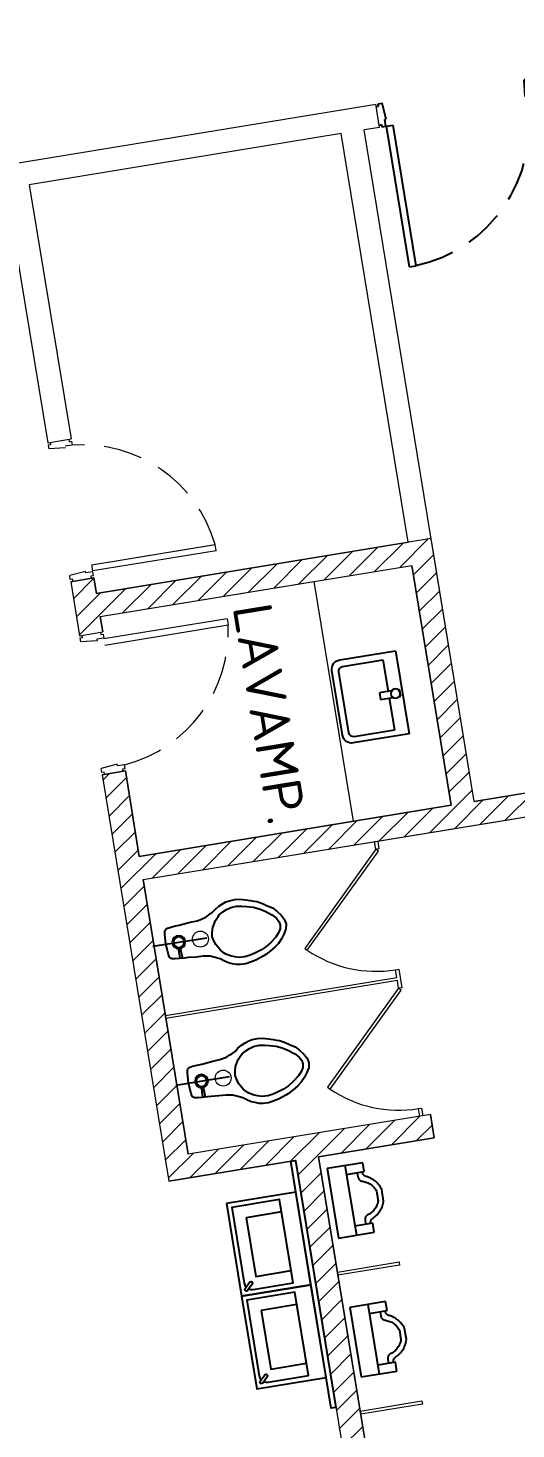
# Model space of a CAD drawing. Header units: metres. Extents: x 2 to 659295185, y -28 to 1124222152.
# Drawn here: x 655629.37 to 655632.49, y 1126381.87 to 1126390.82 of the extents above; entities that cross this region are included whole.
import ezdxf

# ---------------------------------------------------------------- set-up
doc = ezdxf.new("R2010")
doc.units = ezdxf.units.M
doc.header["$MEASUREMENT"] = 0
for name, pattern in [('CCSM_C1_CUERPO EL$0$CONTINUA', [0]), ('CCSM_C1_CUERPO EL$0$HIDDEN', [0.375, 0.25, -0.125]), ('DASHDOT', [1, 0.5, -0.25, 0, -0.25])]:
    doc.linetypes.add(name, pattern=pattern)
doc.layers.get('0').update_dxf_attribs({"linetype": 'CONTINUOUS'})
for name, color, linetype in [('CCSM_C1_CUERPO EL$0$A-PARED', 2, 'CCSM_C1_CUERPO EL$0$CONTINUA'), ('CCSM_C1_CUERPO EL$0$A-PUERTA', 5, 'CCSM_C1_CUERPO EL$0$CONTINUA'), ('CCSM_C1_CUERPO EL$0$A-SANITARIOS', 3, 'CONTINUOUS'), ('CCSM_C1_CUERPO EL$0$A-TEXTOS AREAS', 7, 'CCSM_C1_CUERPO EL$0$CONTINUA'), ('CCSM_C1_CUERPO EL$0$A_PAREDES DE SERVICIO', 2, 'CCSM_C1_CUERPO EL$0$CONTINUA')]:
    doc.layers.add(name, color=color, linetype=linetype)
doc.layers.add('LOCALES ASIGNADOS', color=41, linetype='DASHDOT', lineweight=0)
doc.styles.add('CCSM_C1_CUERPO EL$0$Standard', font='txt_____.ttf')

# ---------------------------------------------------------------- blocks, each defined once
blk = doc.blocks.new('CCSM_C1_CUERPO EL$0$P.Der 100.15')
for p, q in [((-0.045, 0.91), (-0.085, 0.91)), ((-0.085, 0), (-0.085, 0.91)), ((-0.045, 0.91), (-0.045, 0)), ((-0.985, -0.015), (-0.985, 0)), ((-0.985, 0), (-0.96, 0)), ((-0.96, 0), (-0.96, -0.045)), ((-0.04, 0), (-0.04, -0.045)), ((-0.015, 0), (-0.04, 0)), ((-0.015, -0.015), (-0.015, 0)), ((-1, -0.015), (-0.985, -0.015)), ((-0.96, -0.045), (-0.95, -0.045)), ((-0.95, -0.045), (-0.96, -0.15)), ((-0.045, 0), (-0.085, 0)), ((-0.05, -0.045), (-0.04, -0.15)), ((-0.04, -0.045), (-0.05, -0.045)), ((0, -0.015), (-0.015, -0.015)), ((-1, -0.135), (-0.985, -0.135)), ((-0.985, -0.135), (-0.985, -0.15)), ((-0.985, -0.15), (-0.96, -0.15)), ((-0.015, -0.15), (-0.04, -0.15)), ((0, -0.135), (-0.015, -0.135)), ((-0.015, -0.135), (-0.015, -0.15))]:
    blk.add_line(p, q)
at = {"color": 8, "linetype": 'CCSM_C1_CUERPO EL$0$HIDDEN'}
blk.add_arc((-0.045, 0), 0.91, 92.51931, 180, dxfattribs=at)
blk = doc.blocks.new('CCSM_C1_CUERPO EL$0$water')
at = {"linetype": 'Continuous'}
for p, q in [((-2.85, 24.95), (-3.68, 24.13)), ((-1.78, 25.69), (-2.85, 24.95)), ((-1.32, 24.58), (-2.23, 23.76)), ((-0.83, 26.23), (-1.78, 25.69)), ((-0.56, 25.01), (-1.32, 24.58)), ((0.24, 26.46), (-0.83, 26.23)), ((0.23, 25.12), (-0.56, 25.01)), ((1.01, 24.99), (0.23, 25.12)), ((1.3, 26.21), (0.24, 26.46)), ((1.76, 24.55), (1.01, 24.99)), ((2.24, 25.65), (1.3, 26.21)), ((2.65, 23.72), (1.76, 24.55)), ((3.29, 24.89), (2.24, 25.65)), ((4.11, 24.06), (3.29, 24.89)), ((-5, 22.17), (-5.64, 21.04)), ((-4.36, 23.23), (-5, 22.17)), ((-3.98, 21.3), (-4.54, 20.12)), ((-3.68, 24.13), (-4.36, 23.23)), ((-3.26, 22.43), (-3.98, 21.3)), ((-2.23, 23.76), (-3.26, 22.43)), ((3.67, 22.37), (2.65, 23.72)), ((4.36, 21.22), (3.67, 22.37)), ((4.85, 22.91), (4.11, 24.06)), ((5.4, 22.08), (4.85, 22.91)), ((6.01, 20.93), (5.4, 22.08)), ((-6.49, 18.72), (-6.77, 17.5)), ((-6.12, 19.7), (-6.49, 18.72)), ((-5.92, 20.41), (-6.12, 19.7)), ((-5.64, 21.04), (-5.92, 20.41)), ((-4.95, 18.71), (-5.24, 17.69)), ((-4.54, 20.12), (-4.95, 18.71)), ((4.9, 20.04), (4.36, 21.22)), ((5.29, 18.61), (4.9, 20.04)), ((5.55, 17.59), (5.29, 18.61)), ((6.21, 20.3), (6.01, 20.93)), ((6.48, 19.59), (6.21, 20.3)), ((6.74, 18.6), (6.48, 19.59)), ((7.09, 17.38), (6.74, 18.6)), ((-6.77, 17.5), (-6.94, 16.44)), ((-6.94, 16.44), (-6.87, 15.26)), ((-6.87, 15.26), (-6.76, 14.43)), ((-5.24, 17.69), (-5.4, 16.51)), ((-5.4, 16.51), (-5.34, 15.25)), ((-5.34, 15.25), (-5.07, 14.3)), ((5.7, 16.41), (5.55, 17.59)), ((5.61, 15.15), (5.7, 16.41)), ((7.23, 16.31), (7.09, 17.38)), ((7.14, 15.13), (7.23, 16.31)), ((-6.76, 14.43), (-6.45, 13.6)), ((-6.45, 13.6), (-6.11, 12.77)), ((-6.11, 12.77), (-5.56, 11.86)), ((-5.07, 14.3), (-4.72, 13.43)), ((-4.72, 13.43), (-4.22, 12.52)), ((-4.22, 12.52), (-3.95, 12.2)), ((-3.95, 12.2), (-3.16, 11.49)), ((4.16, 12.13), (4.44, 12.44)), ((4.44, 12.44), (4.96, 13.34)), ((4.96, 13.34), (5.32, 14.2)), ((5.32, 14.2), (5.61, 15.15)), ((5.77, 11.76), (6.33, 12.66)), ((6.33, 12.66), (6.7, 13.48)), ((6.7, 13.48), (7.02, 14.31)), ((7.02, 14.31), (7.14, 15.13)), ((-5.56, 11.86), (-5.02, 11.11)), ((-5.02, 11.11), (-4.63, 10.32)), ((-4.63, 10.32), (-4.44, 9.88)), ((-4.44, 9.88), (-4.28, 9.57)), ((-4.28, 9.57), (-4.09, 9.05)), ((-3.16, 11.49), (-1.79, 10.65)), ((-1.79, 10.65), (-0.73, 10.36)), ((-0.73, 10.36), (0.09, 10.2)), ((0.09, 10.2), (0.92, 10.35)), ((0.92, 10.35), (1.99, 10.61)), ((1.99, 10.61), (3.37, 11.43)), ((3.37, 11.43), (4.16, 12.13)), ((4.25, 8.98), (4.46, 9.49)), ((4.46, 9.49), (4.62, 9.8)), ((4.62, 9.8), (4.82, 10.23)), ((4.82, 10.23), (5.22, 11.02)), ((5.22, 11.02), (5.77, 11.76)), ((-4.09, 9.05), (-4.02, 8.58)), ((-4.02, 8.58), (-3.83, 7.59)), ((-3.83, 7.59), (-3.77, 6.02)), ((0, -2.83), (0, 8.98)), ((3.87, 5.95), (3.97, 7.52)), ((3.97, 7.52), (4.17, 8.51)), ((4.17, 8.51), (4.25, 8.98)), ((-3.77, 6.02), (-3.62, 4.36)), ((-3.62, 4.36), (-3.59, 3.54)), ((-3.59, 3.54), (-3.52, 2.47)), ((-1.67, 2.97), (-3.48, 3.1)), ((-3.48, 3.1), (-3.48, 2.55)), ((-1.35, 3.08), (-1.36, 2.45)), ((-1.15, 3.08), (-1.35, 3.08)), ((-1.16, 2.45), (-1.15, 3.08)), ((3.57, 2.41), (3.65, 3.47)), ((3.65, 3.47), (3.7, 4.3)), ((3.7, 4.3), (3.87, 5.95)), ((-3.52, 2.47), (-3.45, 1.49)), ((-3.48, 2.55), (-1.67, 2.61)), ((-3.45, 1.49), (-3.34, 0.74)), ((-3.34, 0.74), (-3.07, 0.38)), ((-3.07, 0.38), (-2.71, 0.26)), ((-2.71, 0.26), (-2.28, 0.18)), ((-2.28, 0.18), (0, 0)), ((-1.67, 2.61), (-1.67, 2.97)), ((-1.39, 2.97), (-1.67, 2.97)), ((-1.67, 2.97), (-1.67, 2.57)), ((-1.67, 2.57), (-1.39, 2.57)), ((-1.39, 2.57), (-1.39, 2.97)), ((-1.36, 2.45), (-1.16, 2.45)), ((0, 0), (2.28, 0.14)), ((2.28, 0.14), (2.72, 0.21)), ((2.72, 0.21), (3.07, 0.33)), ((3.07, 0.33), (3.35, 0.68)), ((3.35, 0.68), (3.48, 1.43)), ((3.48, 1.43), (3.57, 2.41))]:
    blk.add_line(p, q, dxfattribs=at)
at = {"linetype": 'Continuous', "const_width": 0.2}
blk.add_lwpolyline([(0, -2.83), (0, 8.98)], dxfattribs=at)
for radius in [1.41, 1.16]:
    blk.add_circle((0, 2.84), radius)
blk = doc.blocks.new('CCSM_C1_CUERPO EL$0$urinario')
at = {"linetype": 'Continuous'}
for p, q in [((-0.225, 0), (-0.225, 0.2308)), ((-0.225, 0.2308), (-0.1673, 0.2308)), ((-0.1673, 0.2308), (-0.1673, 0.1154)), ((0.1673, 0.1154), (0.1673, 0.2308)), ((0.1673, 0.2308), (0.225, 0.2308)), ((0.225, 0.2308), (0.225, 0)), ((0.225, 0.1154), (-0.225, 0.1154)), ((0.225, 0), (-0.225, 0))]:
    blk.add_line(p, q, dxfattribs=at)
for points in [[(-0.1673, 0.2178), (-0.1659, 0.2178), (-0.1634, 0.2179), (-0.1609, 0.2182), (-0.1585, 0.2186), (-0.1561, 0.2193), (-0.1537, 0.22), (-0.1514, 0.221), (-0.1491, 0.2221), (-0.147, 0.2234), (-0.147, 0.2234), (-0.145, 0.2248), (-0.143, 0.2264), (-0.1412, 0.2281), (-0.1396, 0.23), (-0.138, 0.2319), (-0.1366, 0.234), (-0.1354, 0.2362), (-0.1343, 0.2384), (-0.1307, 0.2459), (-0.1267, 0.2532), (-0.1223, 0.2603), (-0.1175, 0.2672), (-0.1123, 0.2737), (-0.1068, 0.28), (-0.1009, 0.286), (-0.0947, 0.2916), (-0.0946, 0.2917), (-0.0882, 0.297), (-0.0814, 0.3019), (-0.0744, 0.3065), (-0.0671, 0.3106), (-0.0596, 0.3144), (-0.052, 0.3177), (-0.0441, 0.3206), (-0.0361, 0.3231), (0.0361, 0.3231), (0.0441, 0.3206), (0.052, 0.3177), (0.0596, 0.3144), (0.0671, 0.3106), (0.0744, 0.3065), (0.0814, 0.302), (0.0882, 0.297), (0.0947, 0.2918), (0.0947, 0.2917), (0.0948, 0.2917), (0.1009, 0.286), (0.1068, 0.28), (0.1123, 0.2738), (0.1175, 0.2672), (0.1223, 0.2603), (0.1267, 0.2532), (0.1307, 0.2459), (0.1343, 0.2384), (0.1354, 0.2362), (0.1366, 0.234), (0.138, 0.2319), (0.1396, 0.23), (0.1413, 0.2282), (0.1431, 0.2265), (0.145, 0.2249), (0.147, 0.2234), (0.1471, 0.2234), (0.1492, 0.2221), (0.1514, 0.221), (0.1537, 0.22), (0.1561, 0.2193), (0.1585, 0.2186), (0.1609, 0.2182), (0.1634, 0.2179), (0.1658, 0.2178), (0.1659, 0.2178), (0.1673, 0.2178)], [(0.1673, 0.1859), (0.141, 0.1859), (0.1408, 0.1859), (0.1381, 0.186), (0.1354, 0.1863), (0.1327, 0.1869), (0.13, 0.1876), (0.1275, 0.1886), (0.125, 0.1898), (0.1226, 0.1911), (0.1203, 0.1927), (0.1182, 0.1944), (0.1162, 0.1963), (0.1143, 0.1984), (0.1126, 0.2006), (0.1111, 0.2029), (0.1098, 0.2053), (0.1087, 0.2079), (0.1078, 0.2105), (0.1055, 0.2172), (0.1029, 0.2238), (0.0998, 0.2302), (0.0964, 0.2364), (0.0926, 0.2424), (0.0884, 0.2482), (0.0839, 0.2537), (0.079, 0.2589), (0.0739, 0.2638), (0.0685, 0.2684), (0.0628, 0.2727), (0.0569, 0.2766), (0.0507, 0.2801), (0.0444, 0.2833), (0.0378, 0.2861), (0.0312, 0.2884), (0.031, 0.2885), (-0.031, 0.2885), (-0.0312, 0.2884), (-0.0378, 0.2861), (-0.0444, 0.2833), (-0.0507, 0.2801), (-0.0569, 0.2766), (-0.0628, 0.2727), (-0.0685, 0.2684), (-0.0739, 0.2638), (-0.079, 0.2589), (-0.0839, 0.2537), (-0.0884, 0.2482), (-0.0925, 0.2425), (-0.0963, 0.2365), (-0.0998, 0.2302), (-0.1028, 0.2238), (-0.1055, 0.2173), (-0.1077, 0.2105), (-0.1078, 0.2105), (-0.1087, 0.2079), (-0.1098, 0.2053), (-0.1111, 0.2029), (-0.1126, 0.2006), (-0.1143, 0.1984), (-0.1162, 0.1963), (-0.1182, 0.1944), (-0.1203, 0.1927), (-0.1226, 0.1911), (-0.125, 0.1898), (-0.1275, 0.1886), (-0.13, 0.1876), (-0.1327, 0.1869), (-0.1354, 0.1863), (-0.1381, 0.186), (-0.1408, 0.1859), (-0.1409, 0.1859), (-0.1673, 0.1859)]]:
    blk.add_lwpolyline(points, dxfattribs=at)
blk = doc.blocks.new('CCSM_C1_CUERPO EL$0$Lavamopa')
for p, q in [((0.2073, 0.4073), (-0.2111, 0.4073)), ((0.1987, 0.3656), (-0.1964, 0.3656)), ((-0.2711, 0.3473), (-0.2711, -0.0149)), ((-0.2264, 0.3356), (-0.2264, 0.0743)), ((0.2287, 0.0743), (0.2287, 0.3356)), ((0.2673, -0.0149), (0.2673, 0.3473)), ((-0.0212, 0.0516), (-0.0212, 0.1308)), ((-0.0212, 0.1308), (0.0204, 0.1308)), ((0.0204, 0.1308), (0.0204, 0.0503)), ((-0.2264, 0.0743), (-0.0212, 0.0743)), ((-0.0212, 0), (-0.0212, 0.0078)), ((0.0204, 0), (-0.0212, 0)), ((0.0204, 0.0743), (0.2287, 0.0743)), ((0.0204, 0.0092), (0.0204, 0)), ((-0.2711, -0.0149), (0.2673, -0.0149))]:
    blk.add_line(p, q)
blk.add_circle((-0.001, 0.0297), 0.0297)
for centre, radius, start, end in [((-0.2111, 0.3473), 0.06, 90, 180), ((-0.1964, 0.3356), 0.03, 90, 180), ((0.1987, 0.3356), 0.03, 0, 90), ((0.2073, 0.3473), 0.06, 0, 90)]:
    blk.add_arc(centre, radius, start, end)
blk = doc.blocks.new('CCSM_C1_CUERPO EL$0$BEBEDEROS')
for points in [[(0, 0.48), (-0.6, 0.48), (-0.6, 0.03), (0, 0.03)], [(0.6, 0.48), (0, 0.48), (0, 0.03), (0.6, 0.03)], [(-0.11, 0.37), (-0.49, 0.37), (-0.49, 0.14), (-0.11, 0.14)], [(0.49, 0.37), (0.11, 0.37), (0.11, 0.14), (0.49, 0.14)], [(0.8, 0.03), (0.8, 0.03), (0.8, 0), (0.8, 0), (-0.8, 0), (-0.8, 0.03)]]:
    blk.add_lwpolyline(points, close=True)
for points in [[(-0.5556, 0.4497), (-0.5203, 0.4144, -1), (-0.5344, 0.4003), (-0.5697, 0.4356, -1)], [(0.0444, 0.4497), (0.0797, 0.4144, -1), (0.0656, 0.4003), (0.0303, 0.4356, -1)]]:
    blk.add_lwpolyline(points, format="xyb", close=True)
for points in [[(-0.5617, 0.4276, 0.147057), (-0.57, 0.4), (-0.57, 0.14), (-0.03, 0.14), (-0.03, 0.45), (-0.52, 0.45, 0.147057), (-0.5476, 0.4417, 0.147057)], [(0.0383, 0.4276, 0.147057), (0.03, 0.4), (0.03, 0.14), (0.57, 0.14), (0.57, 0.45), (0.08, 0.45, 0.147057), (0.0524, 0.4417, 0.147057)]]:
    blk.add_lwpolyline(points, format="xyb")

msp = doc.modelspace()

# ---------------------------------------------------------------- hatches: boundary and pattern name
at = {"layer": 'CCSM_C1_CUERPO EL$0$A_PAREDES DE SERVICIO', "lineweight": 5}
h = msp.add_hatch(dxfattribs=at)
h.set_pattern_fill('ANSI31', color=8, scale=0.03, style=0)
h.set_pattern_definition([(45, (-1.749075, -4.25296), (-0.067351920908, 0.067351920908), [])])
edge = h.paths.add_edge_path()
edge.add_line((655630.9116, 1126373.7091), (655636.5957, 1126374.6408))
edge.add_line((655636.5957, 1126374.6408), (655636.6119, 1126374.5421))
edge.add_line((655636.6119, 1126374.5421), (655636.7599, 1126374.5664))
edge.add_line((655636.7599, 1126374.5664), (655634.8351, 1126386.3097))
edge.add_line((655634.8351, 1126386.3097), (655632.22, 1126385.881))
edge.add_line((655632.22, 1126385.881), (655631.9445, 1126387.5619))
edge.add_line((655631.9445, 1126387.5619), (655629.8041, 1126387.211))
edge.add_line((655629.8041, 1126387.211), (655629.7879, 1126387.3097))
edge.add_line((655629.7879, 1126387.3097), (655629.6399, 1126387.2855))
edge.add_line((655629.6399, 1126387.2855), (655629.6965, 1126386.9401))
edge.add_line((655629.6965, 1126386.9401), (655629.8445, 1126386.9643))
edge.add_line((655629.8445, 1126386.9643), (655629.8283, 1126387.063))
edge.add_line((655629.8283, 1126387.063), (655631.8207, 1126387.3896))
edge.add_line((655631.8207, 1126387.3896), (655632.072, 1126385.8568))
edge.add_line((655632.072, 1126385.8568), (655630.0786, 1126385.53))
edge.add_line((655630.0786, 1126385.53), (655629.9905, 1126386.0763))
edge.add_line((655629.9905, 1126386.0763), (655629.8421, 1126386.0519))
edge.add_line((655629.8421, 1126386.0519), (655630.267, 1126383.4531))
edge.add_line((655630.267, 1126383.4531), (655631.0763, 1126383.5858))
edge.add_line((655631.0763, 1126383.5858), (655631.5196, 1126380.8815))
edge.add_line((655631.5196, 1126380.8815), (655631.64, 1126380.9012))
edge.add_line((655631.64, 1126380.9012), (655631.6319, 1126380.9506))
edge.add_line((655631.6319, 1126380.9506), (655632.3714, 1126381.0718))
edge.add_line((655632.3714, 1126381.0718), (655632.3471, 1126381.2198))
edge.add_line((655632.3471, 1126381.2198), (655631.6352, 1126381.1031))
edge.add_line((655631.6352, 1126381.1031), (655631.2243, 1126383.61))
edge.add_line((655631.2243, 1126383.61), (655631.9644, 1126383.7314))
edge.add_line((655631.9644, 1126383.7314), (655631.9402, 1126383.8794))
edge.add_line((655631.9402, 1126383.8794), (655630.3907, 1126383.6254))
edge.add_line((655630.3907, 1126383.6254), (655630.1028, 1126385.382))
edge.add_line((655630.1028, 1126385.382), (655634.7113, 1126386.1373))
edge.add_line((655634.7113, 1126386.1373), (655635.6204, 1126380.591))
edge.add_line((655635.6204, 1126380.591), (655634.9523, 1126380.4815))
edge.add_line((655634.9523, 1126380.4815), (655634.9766, 1126380.3335))
edge.add_line((655634.9766, 1126380.3335), (655635.6447, 1126380.443))
edge.add_line((655635.6447, 1126380.443), (655636.5714, 1126374.7888))
edge.add_line((655636.5714, 1126374.7888), (655635.5303, 1126374.6182))
edge.add_line((655635.5303, 1126374.6182), (655635.2311, 1126376.4438))
edge.add_line((655635.2311, 1126376.4438), (655635.1324, 1126376.4276))
edge.add_line((655635.1324, 1126376.4276), (655635.4317, 1126374.602))
edge.add_line((655635.4317, 1126374.602), (655634.3905, 1126374.4314))
edge.add_line((655634.3905, 1126374.4314), (655634.0913, 1126376.257))
edge.add_line((655634.0913, 1126376.257), (655633.9926, 1126376.2408))
edge.add_line((655633.9926, 1126376.2408), (655634.2919, 1126374.4152))
edge.add_line((655634.2919, 1126374.4152), (655633.2508, 1126374.2445))
edge.add_line((655633.2508, 1126374.2445), (655632.9515, 1126376.0702))
edge.add_line((655632.9515, 1126376.0702), (655632.8528, 1126376.054))
edge.add_line((655632.8528, 1126376.054), (655633.1521, 1126374.2284))
edge.add_line((655633.1521, 1126374.2284), (655632.111, 1126374.0577))
edge.add_line((655632.111, 1126374.0577), (655631.8117, 1126375.8834))
edge.add_line((655631.8117, 1126375.8834), (655631.713, 1126375.8672))
edge.add_line((655631.713, 1126375.8672), (655632.0123, 1126374.0415))
edge.add_line((655632.0123, 1126374.0415), (655630.9712, 1126373.8709))
edge.add_line((655630.9712, 1126373.8709), (655630.0444, 1126379.525))
edge.add_line((655630.0444, 1126379.525), (655633.7924, 1126380.1394))
edge.add_line((655633.7924, 1126380.1394), (655633.7681, 1126380.2874))
edge.add_line((655633.7681, 1126380.2874), (655631.7916, 1126379.9634))
edge.add_line((655631.7916, 1126379.9634), (655631.7835, 1126380.0128))
edge.add_line((655631.7835, 1126380.0128), (655631.6651, 1126379.9934))
edge.add_line((655631.6651, 1126379.9934), (655631.6732, 1126379.944))
edge.add_line((655631.6732, 1126379.944), (655629.0285, 1126379.5105))
edge.add_line((655629.0285, 1126379.5105), (655629.0204, 1126379.5599))
edge.add_line((655629.0204, 1126379.5599), (655628.902, 1126379.5405))
edge.add_line((655628.902, 1126379.5405), (655628.9101, 1126379.4911))
edge.add_line((655628.9101, 1126379.4911), (655626.4162, 1126379.0824))
edge.add_line((655626.4162, 1126379.0824), (655626.4405, 1126378.9343))
edge.add_line((655626.4405, 1126378.9343), (655629.8964, 1126379.5008))
edge.add_line((655629.8964, 1126379.5008), (655630.8231, 1126373.8466))
edge.add_line((655630.8231, 1126373.8466), (655629.782, 1126373.676))
edge.add_line((655629.782, 1126373.676), (655629.4828, 1126375.5016))
edge.add_line((655629.4828, 1126375.5016), (655629.3841, 1126375.4854))
edge.add_line((655629.3841, 1126375.4854), (655629.6834, 1126373.6598))
edge.add_line((655629.6834, 1126373.6598), (655628.6422, 1126373.4892))
edge.add_line((655628.6422, 1126373.4892), (655628.343, 1126375.3148))
edge.add_line((655628.343, 1126375.3148), (655628.2443, 1126375.2986))
edge.add_line((655628.2443, 1126375.2986), (655628.5436, 1126373.473))
edge.add_line((655628.5436, 1126373.473), (655627.838, 1126373.3573))
edge.add_line((655627.838, 1126373.3573), (655627.8622, 1126373.2093))
edge.add_line((655627.8622, 1126373.2093), (655630.7635, 1126373.6849))
h.paths.add_polyline_path([(655628.079, 1126385.3036), (655627.9309, 1126385.2793), (655627.9471, 1126385.1806), (655625.9536, 1126384.8539), (655625.9779, 1126384.7059), (655627.9714, 1126385.0326), (655628.1137, 1126384.1642), (655628.1138, 1126384.1642), (655628.1171, 1126384.1445), (655628.117, 1126384.1445), (655628.2593, 1126383.2761), (655628.2594, 1126383.2761), (655628.2626, 1126383.2563), (655628.2625, 1126383.2563), (655628.4049, 1126382.3879), (655628.405, 1126382.3879), (655628.4082, 1126382.3682), (655628.4081, 1126382.3682), (655628.6945, 1126380.6211), (655627.1732, 1126380.3718), (655627.1975, 1126380.2237), (655628.7483, 1126380.4779), (655628.7564, 1126380.4286), (655628.8748, 1126380.448), (655628.8667, 1126380.4974)])
h.paths.add_polyline_path([(655625.4602, 1126384.773), (655625.4844, 1126384.625), (655623.3628, 1126384.2773), (655624.2719, 1126378.7309), (655624.9399, 1126378.8404), (655624.9642, 1126378.6923), (655624.2961, 1126378.5828), (655625.2229, 1126372.9287), (655626.264, 1126373.0993), (655625.9647, 1126374.925), (655626.0634, 1126374.9412), (655626.3627, 1126373.1155), (655627.3446, 1126373.2765), (655627.3688, 1126373.1284), (655625.0991, 1126372.7564), (655623.1905, 1126384.401), (655625.4602, 1126384.773)])
h.paths.add_polyline_path([(655627.5025, 1126373.3023), (655627.2032, 1126375.128), (655627.1045, 1126375.1118), (655627.4038, 1126373.2862)], flags=17)
at = {"layer": 'LOCALES ASIGNADOS'}
h = msp.add_hatch(color=256, dxfattribs=at)
edge = h.paths.add_edge_path()
edge.add_arc((219491.1056, 1054914.3756), 441878.9229, 9.308049718, 9.309563548, ccw=False)
edge.add_line((655551.8097, 1126384.9626), (655564.5398, 1126387.0492))
edge.add_line((655564.5398, 1126387.0492), (655562.5867, 1126398.9652))
edge.add_line((655562.5867, 1126398.9652), (655552.3922, 1126397.2942))
edge.add_line((655552.3922, 1126397.2942), (655552.4569, 1126396.8995))
edge.add_line((655552.4569, 1126396.8995), (655549.9212, 1126396.4839))

# ---------------------------------------------------------------- linework, layer by layer
at = {"layer": 'CCSM_C1_CUERPO EL$0$A-PARED', "lineweight": 5}
for p, q in [((655629.2027, 1126389.9465), (655631.5908, 1126390.338)), ((655631.6151, 1126390.1899), (655631.5908, 1126390.338)), ((655631.6151, 1126390.1899), (655631.5164, 1126390.1738)), ((655632.22, 1126385.881), (655631.5164, 1126390.1738)), ((655631.3683, 1126390.1495), (655629.3749, 1126389.8228)), ((655631.7975, 1126387.5378), (655631.3683, 1126390.1495)), ((655631.7965, 1126387.5376), (655631.3683, 1126390.1495)), ((655629.2027, 1126389.9465), (655629.4944, 1126388.1736)), ((655629.3749, 1126389.8228), (655629.6425, 1126388.1979)), ((655629.4943, 1126388.1736), (655629.6425, 1126388.1979)), ((655629.8041, 1126387.211), (655631.7975, 1126387.5378)), ((655629.8283, 1126387.063), (655631.8217, 1126387.3898)), ((655632.072, 1126385.8568), (655631.8207, 1126387.3896)), ((655629.6399, 1126387.2855), (655629.7879, 1126387.3097)), ((655629.7879, 1126387.3097), (655629.8041, 1126387.211)), ((655629.6399, 1126387.2855), (655629.6965, 1126386.9401)), ((655629.8283, 1126387.063), (655629.8445, 1126386.9643)), ((655629.6965, 1126386.9401), (655629.8445, 1126386.9643)), ((655632.22, 1126385.881), (655634.8351, 1126386.3097)), ((655630.1028, 1126385.382), (655634.7113, 1126386.1373)), ((655629.8421, 1126386.0519), (655629.9905, 1126386.0763)), ((655629.8421, 1126386.0519), (655630.267, 1126383.4531)), ((655629.9905, 1126386.0763), (655630.0786, 1126385.53)), ((655630.0786, 1126385.53), (655632.072, 1126385.8568)), ((655630.1028, 1126385.382), (655630.3907, 1126383.6254)), ((655631.9402, 1126383.8794), (655630.3907, 1126383.6254)), ((655631.9402, 1126383.8794), (655631.9644, 1126383.7314)), ((655631.9644, 1126383.7314), (655631.2243, 1126383.61)), ((655631.0763, 1126383.5858), (655630.267, 1126383.4531)), ((655631.2243, 1126383.61), (655631.6352, 1126381.1031))]:
    msp.add_line(p, q, dxfattribs=at)
at = {"layer": 'CCSM_C1_CUERPO EL$0$A-PUERTA', "lineweight": 5}
for p, q in [((655629.6275, 1126388.1955), (655629.63, 1126388.1807)), ((655629.5115, 1126388.1612), (655629.4967, 1126388.1588)), ((655629.4967, 1126388.1588), (655629.5008, 1126388.1341)), ((655629.606, 1126388.1413), (655629.5008, 1126388.1341)), ((655629.5091, 1126388.176), (655629.5115, 1126388.1612)), ((655629.6488, 1126388.1584), (655629.6044, 1126388.1511)), ((655629.63, 1126388.1807), (655629.6448, 1126388.1831)), ((655629.6448, 1126388.1831), (655629.6488, 1126388.1584)), ((655629.7742, 1126387.3936), (655630.5488, 1126387.5206)), ((655630.5701, 1126387.4835), (655629.7806, 1126387.3541)), ((655630.5701, 1126387.4835), (655630.5636, 1126387.523)), ((655629.7806, 1126387.3541), (655629.7742, 1126387.3936)), ((655629.7354, 1126387.3518), (655629.6334, 1126387.3249)), ((655629.6375, 1126387.3003), (655629.6334, 1126387.3249)), ((655629.6523, 1126387.3027), (655629.6375, 1126387.3003)), ((655629.6547, 1126387.2879), (655629.6523, 1126387.3027)), ((655629.737, 1126387.3419), (655629.7354, 1126387.3518)), ((655629.7814, 1126387.3492), (655629.737, 1126387.3419)), ((655629.7707, 1126387.3221), (655629.7855, 1126387.3245)), ((655629.7731, 1126387.3073), (655629.7707, 1126387.3221)), ((655629.7855, 1126387.3245), (655629.7814, 1126387.3492)), ((655630.6413, 1126387.0493), (655629.8518, 1126386.9199)), ((655630.6413, 1126387.0493), (655630.6477, 1126387.0099)), ((655629.7113, 1126386.9425), (655629.7137, 1126386.9277)), ((655629.8297, 1126386.9619), (655629.8321, 1126386.9471)), ((655629.8321, 1126386.9471), (655629.8469, 1126386.9495)), ((655629.8469, 1126386.9495), (655629.851, 1126386.9249)), ((655629.8583, 1126386.8805), (655630.6329, 1126387.0074)), ((655629.7137, 1126386.9277), (655629.6989, 1126386.9253)), ((655629.6989, 1126386.9253), (655629.703, 1126386.9006)), ((655629.8082, 1126386.9077), (655629.703, 1126386.9006)), ((655629.851, 1126386.9249), (655629.8066, 1126386.9176)), ((655629.8066, 1126386.9176), (655629.8082, 1126386.9077)), ((655629.9376, 1126386.1183), (655629.8356, 1126386.0914)), ((655629.8396, 1126386.0667), (655629.8356, 1126386.0914)), ((655629.8544, 1126386.0692), (655629.8396, 1126386.0667)), ((655629.8569, 1126386.0544), (655629.8544, 1126386.0692)), ((655629.9392, 1126386.1084), (655629.9376, 1126386.1183)), ((655629.9836, 1126386.1157), (655629.9392, 1126386.1084)), ((655629.9729, 1126386.0886), (655629.9877, 1126386.091)), ((655629.9753, 1126386.0738), (655629.9729, 1126386.0886)), ((655629.9877, 1126386.091), (655629.9836, 1126386.1157))]:
    msp.add_line(p, q, dxfattribs=at)
for points in [[(655629.7742, 1126387.3936), (655630.5636, 1126387.523)], [(655629.8583, 1126386.8805), (655630.6477, 1126387.0099)]]:
    msp.add_lwpolyline(points, dxfattribs=at)
at = {"layer": 'CCSM_C1_CUERPO EL$0$A-PUERTA', "color": 8, "linetype": 'CCSM_C1_CUERPO EL$0$HIDDEN', "lineweight": 5}
for centre, start, end in [((655629.7151, 1126387.2777), 16.12849, 94.30717), ((655629.7653, 1126386.9715), 284.30973, 2.48841)]:
    msp.add_arc(centre, 0.8832, start, end, dxfattribs=at)
at = {"layer": 'CCSM_C1_CUERPO EL$0$A-SANITARIOS', "lineweight": 5}
for p, q in [((655629.8283, 1126387.063), (655631.1937, 1126387.2868)), ((655631.863, 1126383.9175), (655631.8827, 1126383.9207)), ((655631.8711, 1126383.8681), (655631.863, 1126383.9175)), ((655631.8827, 1126383.9207), (655631.8908, 1126383.8713))]:
    msp.add_line(p, q, dxfattribs=at)
at = {"layer": 'CCSM_C1_CUERPO EL$0$A-SANITARIOS', "linetype": 'CCSM_C1_CUERPO EL$0$CONTINUA', "lineweight": 5}
msp.add_line((655631.1937, 1126387.2868), (655631.445, 1126385.754), dxfattribs=at)
at = {"layer": 'CCSM_C1_CUERPO EL$0$A-SANITARIOS', "lineweight": 5}
msp.add_lwpolyline([(655631.6028, 1126385.6278), (655631.6109, 1126385.5786), (655631.5911, 1126385.5753), (655631.5831, 1126385.6246)], dxfattribs=at)
for points in [[(655631.5911, 1126385.5753), (655631.1361, 1126384.9419), (655631.1524, 1126384.9301), (655631.6075, 1126385.5636)], [(655631.7255, 1126384.7562), (655631.7173, 1126384.8056), (655631.7372, 1126384.8089), (655631.7566, 1126384.6904), (655631.7367, 1126384.6872), (655631.7287, 1126384.7364), (655630.2484, 1126384.4938), (655630.2452, 1126384.5136), (655631.7255, 1126384.7562)], [(655631.7367, 1126384.6872), (655631.2817, 1126384.0537), (655631.298, 1126384.042), (655631.7531, 1126384.6755)], [(655631.3452, 1126382.8726), (655631.7398, 1126382.9373), (655631.743, 1126382.9175), (655631.3484, 1126382.8529)], [(655631.4908, 1126381.9845), (655631.8854, 1126382.0491), (655631.8886, 1126382.0294), (655631.494, 1126381.9647)]]:
    msp.add_lwpolyline(points, close=True, dxfattribs=at)
for centre in [(655630.4693, 1126385.001), (655630.6148, 1126384.1129)]:
    msp.add_circle(centre, 0.051, dxfattribs=at)
for centre in [(655631.5911, 1126385.5753), (655631.7367, 1126384.6872)]:
    msp.add_arc(centre, 0.78, 235.78645, 279.31715, dxfattribs=at)
at = {"layer": 'CCSM_C1_CUERPO EL$0$A_PAREDES DE SERVICIO', "lineweight": 5}
for points in [[(655636.7599, 1126374.5664), (655634.8351, 1126386.3097), (655632.22, 1126385.881), (655631.9445, 1126387.5619), (655629.8041, 1126387.211), (655629.7879, 1126387.3097), (655629.6399, 1126387.2855), (655629.6965, 1126386.9401), (655629.8445, 1126386.9643), (655629.8283, 1126387.063), (655631.8207, 1126387.3896), (655632.072, 1126385.8568), (655630.0786, 1126385.53), (655629.9905, 1126386.0763), (655629.8421, 1126386.0519), (655630.267, 1126383.4531), (655631.0763, 1126383.5858), (655631.5196, 1126380.8815)], [(655631.6352, 1126381.1031), (655631.2243, 1126383.61), (655631.9644, 1126383.7314), (655631.9402, 1126383.8794), (655630.3907, 1126383.6254), (655630.1028, 1126385.382), (655634.7113, 1126386.1373), (655635.6204, 1126380.591)]]:
    msp.add_lwpolyline(points, dxfattribs=at)

# ---------------------------------------------------------------- block references
at = {"layer": 'CCSM_C1_CUERPO EL$0$A-PUERTA', "lineweight": 5, "rotation": 189.3084511186382}
msp.add_blockref('CCSM_C1_CUERPO EL$0$P.Der 100.15', (655631.6151, 1126390.1899), dxfattribs=at)
at = {"layer": 'CCSM_C1_CUERPO EL$0$A-SANITARIOS', "linetype": 'CCSM_C1_CUERPO EL$0$CONTINUA', "lineweight": 5, "extrusion": (5.37825e-09, -8.66624e-08, 1), "xscale": -1, "rotation": 99.30845155177141}
msp.add_blockref('CCSM_C1_CUERPO EL$0$Lavamopa', (655631.7463, 1126386.5746, -0.0941), dxfattribs=at)
at = {"layer": 'CCSM_C1_CUERPO EL$0$A-SANITARIOS', "lineweight": 5, "xscale": -0.02948293155299185, "yscale": 0.02948293159715831, "zscale": 0.02948293150576934, "rotation": 279.1131977307177}
msp.add_blockref('CCSM_C1_CUERPO EL$0$water', (655630.2484, 1126384.9682), dxfattribs=at)
at = {"layer": 'CCSM_C1_CUERPO EL$0$A-SANITARIOS', "lineweight": 5, "extrusion": (0, 0, -1), "xscale": 0.02948293176444506, "yscale": 0.02948293176444506, "zscale": -0.02948293150576934, "rotation": 80.88680256432785}
msp.add_blockref('CCSM_C1_CUERPO EL$0$water', (-655630.394, 1126384.08), dxfattribs=at)
at = {"layer": 'CCSM_C1_CUERPO EL$0$A-SANITARIOS', "lineweight": 5, "rotation": 99.30845147062637}
msp.add_blockref('CCSM_C1_CUERPO EL$0$BEBEDEROS', (655631.2057, 1126382.7963), dxfattribs=at)
at = {"layer": 'CCSM_C1_CUERPO EL$0$A-SANITARIOS', "lineweight": 5, "xscale": -1, "rotation": 279.3084513083363}
for p in [(655631.316, 1126383.3123), (655631.4616, 1126382.4242)]:
    msp.add_blockref('CCSM_C1_CUERPO EL$0$urinario', p, dxfattribs=at)

# ---------------------------------------------------------------- texts
at = {"layer": 'CCSM_C1_CUERPO EL$0$A-TEXTOS AREAS', "lineweight": 5, "insert": (655630.9192, 1126387.1642), "char_height": 0.248322, "width": 1.453076, "attachment_point": 1, "rotation": 279.30845, "style": 'CCSM_C1_CUERPO EL$0$Standard'}
msp.add_mtext('{\\Fromans|c0;LAVAMP.}', dxfattribs=at)

doc.saveas('drawing.dxf')
